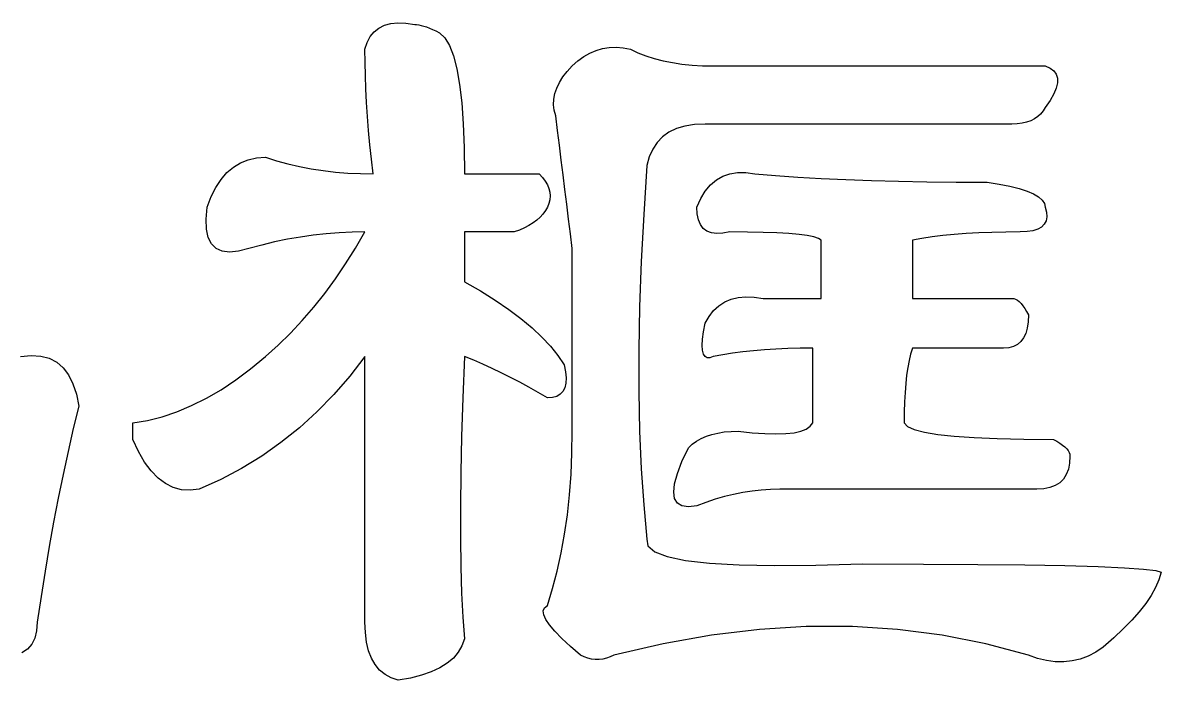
# Model space of a CAD drawing. Extents: x -210 to 210, y -160 to 160.
# Drawn here: x -169.32 to -163.96, y -150.36 to -147.26 of the extents above; entities that cross this region are included whole.
import ezdxf

# ---------------------------------------------------------------- set-up
doc = ezdxf.new("R2010")
doc.units = 0
doc.header["$MEASUREMENT"] = 0
doc.layers.get('0').update_dxf_attribs({"linetype": 'CONTINUOUS'})

msp = doc.modelspace()

# ---------------------------------------------------------------- linework, layer by layer
for points in [[(-167.71, -148.832109), (-167.781406, -148.924697), (-167.781406, -148.924697), (-167.856621, -149.011494), (-167.856621, -149.011494), (-167.935723, -149.092529), (-167.935723, -149.092529), (-168.018691, -149.167744), (-168.018691, -149.167744), (-168.105488, -149.237197), (-168.105488, -149.237197), (-168.196191, -149.300859), (-168.196191, -149.300859), (-168.290645, -149.35873), (-168.290645, -149.35873), (-168.389043, -149.410811), (-168.389043, -149.410811), (-168.49125, -149.457109), (-168.49125, -149.457109), (-168.533691, -149.461924), (-168.533691, -149.461924), (-168.574219, -149.459053), (-168.574219, -149.459053), (-168.612793, -149.448428), (-168.612793, -149.448428), (-168.649473, -149.430098), (-168.649473, -149.430098), (-168.684199, -149.404053), (-168.684199, -149.404053), (-168.716973, -149.370293), (-168.716973, -149.370293), (-168.747891, -149.328809), (-168.747891, -149.328809), (-168.776797, -149.279639), (-168.776797, -149.279639), (-168.80377, -149.222744), (-168.80377, -149.222744), (-168.80377, -149.214043), (-168.80377, -149.214043), (-168.80377, -149.205391), (-168.80377, -149.205391), (-168.80377, -149.19668), (-168.80377, -149.19668), (-168.80377, -149.187998), (-168.80377, -149.187998), (-168.80377, -149.179307), (-168.80377, -149.179307), (-168.80377, -149.170654), (-168.80377, -149.170654), (-168.80377, -149.161982), (-168.80377, -149.161982), (-168.80377, -149.153311), (-168.80377, -149.153311), (-168.80377, -149.144609), (-168.80377, -149.144609), (-168.734395, -149.133027), (-168.734395, -149.133027), (-168.664922, -149.115684), (-168.664922, -149.115684), (-168.595469, -149.092529), (-168.595469, -149.092529), (-168.525996, -149.063584), (-168.525996, -149.063584), (-168.456563, -149.028887), (-168.456563, -149.028887), (-168.387109, -148.988369), (-168.387109, -148.988369), (-168.317676, -148.942051), (-168.317676, -148.942051), (-168.248223, -148.88999), (-168.248223, -148.88999), (-168.17877, -148.832109), (-168.17877, -148.832109), (-168.119004, -148.778574), (-168.119004, -148.778574), (-168.061172, -148.722158), (-168.061172, -148.722158), (-168.005176, -148.662852), (-168.005176, -148.662852), (-167.951172, -148.600605), (-167.951172, -148.600605), (-167.899043, -148.535518), (-167.899043, -148.535518), (-167.848945, -148.467529), (-167.848945, -148.467529), (-167.800723, -148.396631), (-167.800723, -148.396631), (-167.754395, -148.322852), (-167.754395, -148.322852), (-167.71, -148.246182), (-167.71, -148.246182), (-167.770801, -148.247119), (-167.770801, -148.247119), (-167.831562, -148.25001), (-167.831562, -148.25001), (-167.892363, -148.254854), (-167.892363, -148.254854), (-167.953125, -148.261611), (-167.953125, -148.261611), (-168.013848, -148.270283), (-168.013848, -148.270283), (-168.07459, -148.280869), (-168.07459, -148.280869), (-168.135371, -148.293438), (-168.135371, -148.293438), (-168.196191, -148.307891), (-168.196191, -148.307891), (-168.256875, -148.324297), (-168.256875, -148.324297), (-168.305625, -148.337305), (-168.305625, -148.337305), (-168.347598, -148.34166), (-168.347598, -148.34166), (-168.382832, -148.337305), (-168.382832, -148.337305), (-168.41123, -148.324297), (-168.41123, -148.324297), (-168.43293, -148.302598), (-168.43293, -148.302598), (-168.447891, -148.272217), (-168.447891, -148.272217), (-168.456055, -148.233145), (-168.456055, -148.233145), (-168.45752, -148.1854), (-168.45752, -148.1854), (-168.452207, -148.128984), (-168.452207, -148.128984), (-168.433418, -148.079785), (-168.433418, -148.079785), (-168.411738, -148.036387), (-168.411738, -148.036387), (-168.387109, -147.998779), (-168.387109, -147.998779), (-168.359629, -147.966934), (-168.359629, -147.966934), (-168.329219, -147.940908), (-168.329219, -147.940908), (-168.295957, -147.920654), (-168.295957, -147.920654), (-168.259805, -147.906182), (-168.259805, -147.906182), (-168.220762, -147.8975), (-168.220762, -147.8975), (-168.17877, -147.894609), (-168.17877, -147.894609), (-168.12623, -147.911016), (-168.12623, -147.911016), (-168.072695, -147.925498), (-168.072695, -147.925498), (-168.018184, -147.937998), (-168.018184, -147.937998), (-167.962773, -147.948623), (-167.962773, -147.948623), (-167.906309, -147.957314), (-167.906309, -147.957314), (-167.848945, -147.964043), (-167.848945, -147.964043), (-167.790605, -147.968877), (-167.790605, -147.968877), (-167.73125, -147.971777), (-167.73125, -147.971777), (-167.670957, -147.972734), (-167.670957, -147.972734), (-167.679199, -147.903789), (-167.679199, -147.903789), (-167.686406, -147.835762), (-167.686406, -147.835762), (-167.692695, -147.76874), (-167.692695, -147.76874), (-167.697988, -147.702646), (-167.697988, -147.702646), (-167.702324, -147.637578), (-167.702324, -147.637578), (-167.705684, -147.573428), (-167.705684, -147.573428), (-167.708105, -147.510244), (-167.708105, -147.510244), (-167.709609, -147.448047), (-167.709609, -147.448047), (-167.71, -147.386807), (-167.71, -147.386807), (-167.699453, -147.354502), (-167.699453, -147.354502), (-167.684941, -147.327002), (-167.684941, -147.327002), (-167.666621, -147.304307), (-167.666621, -147.304307), (-167.644492, -147.286494), (-167.644492, -147.286494), (-167.618398, -147.273447), (-167.618398, -147.273447), (-167.588496, -147.265254), (-167.588496, -147.265254), (-167.554746, -147.261885), (-167.554746, -147.261885), (-167.517148, -147.26332), (-167.517148, -147.26332), (-167.475645, -147.269609), (-167.475645, -147.269609), (-167.466484, -147.270088), (-167.466484, -147.270088), (-167.456367, -147.271543), (-167.456367, -147.271543), (-167.445313, -147.273945), (-167.445313, -147.273945), (-167.433223, -147.277324), (-167.433223, -147.277324), (-167.420156, -147.28165), (-167.420156, -147.28165), (-167.40625, -147.286982), (-167.40625, -147.286982), (-167.39125, -147.293252), (-167.39125, -147.293252), (-167.375391, -147.300498), (-167.375391, -147.300498), (-167.358438, -147.308682), (-167.358438, -147.308682), (-167.333887, -147.332314), (-167.333887, -147.332314), (-167.312188, -147.368477), (-167.312188, -147.368477), (-167.293359, -147.417168), (-167.293359, -147.417168), (-167.27748, -147.478418), (-167.27748, -147.478418), (-167.264395, -147.552227), (-167.264395, -147.552227), (-167.254277, -147.638516), (-167.254277, -147.638516), (-167.247051, -147.737402), (-167.247051, -147.737402), (-167.242734, -147.848789), (-167.242734, -147.848789), (-167.24127, -147.972734), (-167.24127, -147.972734), (-166.889707, -147.972734), (-166.889707, -147.972734), (-166.873789, -147.990088), (-166.873789, -147.990088), (-166.860781, -148.007441), (-166.860781, -148.007441), (-166.850645, -148.024814), (-166.850645, -148.024814), (-166.843438, -148.042188), (-166.843438, -148.042188), (-166.839102, -148.059551), (-166.839102, -148.059551), (-166.837656, -148.076904), (-166.837656, -148.076904), (-166.839102, -148.094248), (-166.839102, -148.094248), (-166.843438, -148.111631), (-166.843438, -148.111631), (-166.850645, -148.128984), (-166.850645, -148.128984), (-166.860293, -148.14585), (-166.860293, -148.14585), (-166.871895, -148.161758), (-166.871895, -148.161758), (-166.885371, -148.176748), (-166.885371, -148.176748), (-166.90082, -148.190703), (-166.90082, -148.190703), (-166.918203, -148.20375), (-166.918203, -148.20375), (-166.9375, -148.215801), (-166.9375, -148.215801), (-166.958672, -148.226885), (-166.958672, -148.226885), (-166.981816, -148.237002), (-166.981816, -148.237002), (-167.006895, -148.246182), (-167.006895, -148.246182), (-167.24127, -148.246182), (-167.24127, -148.246182), (-167.24127, -148.480547), (-167.24127, -148.480547), (-167.166094, -148.523945), (-167.166094, -148.523945), (-167.096621, -148.567363), (-167.096621, -148.567363), (-167.032988, -148.610752), (-167.032988, -148.610752), (-166.975098, -148.65415), (-166.975098, -148.65415), (-166.922988, -148.697559), (-166.922988, -148.697559), (-166.876719, -148.740977), (-166.876719, -148.740977), (-166.836191, -148.784355), (-166.836191, -148.784355), (-166.801523, -148.827744), (-166.801523, -148.827744), (-166.77252, -148.871182), (-166.77252, -148.871182), (-166.765801, -148.903955), (-166.765801, -148.903955), (-166.762871, -148.932891), (-166.762871, -148.932891), (-166.763848, -148.957979), (-166.763848, -148.957979), (-166.768691, -148.979189), (-166.768691, -148.979189), (-166.777344, -148.996563), (-166.777344, -148.996563), (-166.789922, -149.010059), (-166.789922, -149.010059), (-166.80627, -149.019707), (-166.80627, -149.019707), (-166.826543, -149.025488), (-166.826543, -149.025488), (-166.850645, -149.027422), (-166.850645, -149.027422), (-166.894043, -149.001865), (-166.894043, -149.001865), (-166.9375, -148.977266), (-166.9375, -148.977266), (-166.98084, -148.953613), (-166.98084, -148.953613), (-167.024297, -148.930986), (-167.024297, -148.930986), (-167.067695, -148.909287), (-167.067695, -148.909287), (-167.111094, -148.888516), (-167.111094, -148.888516), (-167.154473, -148.86875), (-167.154473, -148.86875), (-167.197891, -148.849951), (-167.197891, -148.849951), (-167.24127, -148.832109), (-167.24127, -148.832109), (-167.249023, -149.025977), (-167.249023, -149.025977), (-167.254766, -149.208262), (-167.254766, -149.208262), (-167.258672, -149.378984), (-167.258672, -149.378984), (-167.260566, -149.538115), (-167.260566, -149.538115), (-167.260566, -149.685693), (-167.260566, -149.685693), (-167.258672, -149.82168), (-167.258672, -149.82168), (-167.254766, -149.946113), (-167.254766, -149.946113), (-167.249023, -150.058984), (-167.249023, -150.058984), (-167.24127, -150.160234), (-167.24127, -150.160234), (-167.252891, -150.193496), (-167.252891, -150.193496), (-167.270273, -150.223896), (-167.270273, -150.223896), (-167.293359, -150.251377), (-167.293359, -150.251377), (-167.322324, -150.275977), (-167.322324, -150.275977), (-167.357051, -150.297686), (-167.357051, -150.297686), (-167.39752, -150.316494), (-167.39752, -150.316494), (-167.443848, -150.332402), (-167.443848, -150.332402), (-167.495918, -150.3454), (-167.495918, -150.3454), (-167.55375, -150.355547), (-167.55375, -150.355547), (-167.586543, -150.344443), (-167.586543, -150.344443), (-167.615469, -150.328516), (-167.615469, -150.328516), (-167.640625, -150.307803), (-167.640625, -150.307803), (-167.661797, -150.282236), (-167.661797, -150.282236), (-167.679199, -150.251865), (-167.679199, -150.251865), (-167.692695, -150.21665), (-167.692695, -150.21665), (-167.702324, -150.176641), (-167.702324, -150.176641), (-167.708105, -150.131777), (-167.708105, -150.131777), (-167.71, -150.082109), (-167.71, -150.082109), (-167.71, -150.003506), (-167.71, -150.003506), (-167.71, -149.923916), (-167.71, -149.923916), (-167.71, -149.843379), (-167.71, -149.843379), (-167.71, -149.761885), (-167.71, -149.761885), (-167.71, -149.679434), (-167.71, -149.679434), (-167.71, -149.596006), (-167.71, -149.596006), (-167.71, -149.511602), (-167.71, -149.511602), (-167.71, -149.42625), (-167.71, -149.42625), (-167.71, -149.339912), (-167.71, -149.339912), (-167.71, -149.248779), (-167.71, -149.248779), (-167.71, -149.166318), (-167.71, -149.166318), (-167.71, -149.092529), (-167.71, -149.092529), (-167.71, -149.027422), (-167.71, -149.027422), (-167.71, -148.971006), (-167.71, -148.971006), (-167.71, -148.923252), (-167.71, -148.923252), (-167.71, -148.884189), (-167.71, -148.884189), (-167.71, -148.853809), (-167.71, -148.853809), (-167.71, -148.832109)], [(-166.46, -147.386807), (-166.424297, -147.403193), (-166.424297, -147.403193), (-166.386719, -147.417676), (-166.386719, -147.417676), (-166.347168, -147.430195), (-166.347168, -147.430195), (-166.305723, -147.440811), (-166.305723, -147.440811), (-166.262305, -147.449492), (-166.262305, -147.449492), (-166.216992, -147.45624), (-166.216992, -147.45624), (-166.169746, -147.461055), (-166.169746, -147.461055), (-166.120547, -147.463975), (-166.120547, -147.463975), (-166.069395, -147.464912), (-166.069395, -147.464912), (-165.895801, -147.464912), (-165.895801, -147.464912), (-165.722168, -147.464912), (-165.722168, -147.464912), (-165.548594, -147.464912), (-165.548594, -147.464912), (-165.375, -147.464912), (-165.375, -147.464912), (-165.201348, -147.464912), (-165.201348, -147.464912), (-165.027715, -147.464912), (-165.027715, -147.464912), (-164.854121, -147.464912), (-164.854121, -147.464912), (-164.680547, -147.464912), (-164.680547, -147.464912), (-164.506895, -147.464912), (-164.506895, -147.464912), (-164.48375, -147.475049), (-164.48375, -147.475049), (-164.466426, -147.488057), (-164.466426, -147.488057), (-164.454844, -147.503984), (-164.454844, -147.503984), (-164.449043, -147.522803), (-164.449043, -147.522803), (-164.449043, -147.544502), (-164.449043, -147.544502), (-164.454844, -147.569102), (-164.454844, -147.569102), (-164.466426, -147.596582), (-164.466426, -147.596582), (-164.48375, -147.626953), (-164.48375, -147.626953), (-164.506895, -147.660244), (-164.506895, -147.660244), (-164.516563, -147.67665), (-164.516563, -147.67665), (-164.528145, -147.691113), (-164.528145, -147.691113), (-164.541621, -147.703613), (-164.541621, -147.703613), (-164.557051, -147.714258), (-164.557051, -147.714258), (-164.574453, -147.722949), (-164.574453, -147.722949), (-164.59375, -147.729678), (-164.59375, -147.729678), (-164.614922, -147.734492), (-164.614922, -147.734492), (-164.638066, -147.737402), (-164.638066, -147.737402), (-164.663145, -147.738369), (-164.663145, -147.738369), (-164.835313, -147.738369), (-164.835313, -147.738369), (-165.00457, -147.738369), (-165.00457, -147.738369), (-165.170957, -147.738369), (-165.170957, -147.738369), (-165.334473, -147.738369), (-165.334473, -147.738369), (-165.495059, -147.738369), (-165.495059, -147.738369), (-165.652715, -147.738369), (-165.652715, -147.738369), (-165.807559, -147.738369), (-165.807559, -147.738369), (-165.959473, -147.738369), (-165.959473, -147.738369), (-166.108438, -147.738369), (-166.108438, -147.738369), (-166.158145, -147.740762), (-166.158145, -147.740762), (-166.203008, -147.747998), (-166.203008, -147.747998), (-166.243047, -147.760059), (-166.243047, -147.760059), (-166.278203, -147.776943), (-166.278203, -147.776943), (-166.308594, -147.798643), (-166.308594, -147.798643), (-166.33416, -147.825186), (-166.33416, -147.825186), (-166.354922, -147.856504), (-166.354922, -147.856504), (-166.370859, -147.892686), (-166.370859, -147.892686), (-166.381895, -147.933682), (-166.381895, -147.933682), (-166.397344, -148.163691), (-166.397344, -148.163691), (-166.408945, -148.385059), (-166.408945, -148.385059), (-166.416621, -148.597744), (-166.416621, -148.597744), (-166.420527, -148.801748), (-166.420527, -148.801748), (-166.420527, -148.997051), (-166.420527, -148.997051), (-166.416621, -149.183672), (-166.416621, -149.183672), (-166.408945, -149.361621), (-166.408945, -149.361621), (-166.397344, -149.530869), (-166.397344, -149.530869), (-166.381895, -149.691494), (-166.381895, -149.691494), (-166.377051, -149.723779), (-166.377051, -149.723779), (-166.345293, -149.751279), (-166.345293, -149.751279), (-166.286445, -149.773945), (-166.286445, -149.773945), (-166.200566, -149.791807), (-166.200566, -149.791807), (-166.087773, -149.804814), (-166.087773, -149.804814), (-165.947891, -149.812998), (-165.947891, -149.812998), (-165.781016, -149.816396), (-165.781016, -149.816396), (-165.587148, -149.814932), (-165.587148, -149.814932), (-165.36627, -149.808672), (-165.36627, -149.808672), (-165.078887, -149.809141), (-165.078887, -149.809141), (-164.824219, -149.810615), (-164.824219, -149.810615), (-164.602422, -149.812998), (-164.602422, -149.812998), (-164.413301, -149.816396), (-164.413301, -149.816396), (-164.25707, -149.820713), (-164.25707, -149.820713), (-164.133691, -149.826016), (-164.133691, -149.826016), (-164.042988, -149.832305), (-164.042988, -149.832305), (-163.985117, -149.839551), (-163.985117, -149.839551), (-163.96002, -149.847744), (-163.96002, -149.847744), (-163.971133, -149.882939), (-163.971133, -149.882939), (-163.987051, -149.919092), (-163.987051, -149.919092), (-164.007813, -149.95624), (-164.007813, -149.95624), (-164.033301, -149.994346), (-164.033301, -149.994346), (-164.06373, -150.033398), (-164.06373, -150.033398), (-164.098926, -150.073428), (-164.098926, -150.073428), (-164.138906, -150.114404), (-164.138906, -150.114404), (-164.183828, -150.156377), (-164.183828, -150.156377), (-164.233438, -150.199297), (-164.233438, -150.199297), (-164.268691, -150.222939), (-164.268691, -150.222939), (-164.304863, -150.241719), (-164.304863, -150.241719), (-164.341992, -150.255723), (-164.341992, -150.255723), (-164.380059, -150.264873), (-164.380059, -150.264873), (-164.419121, -150.269238), (-164.419121, -150.269238), (-164.45916, -150.26873), (-164.45916, -150.26873), (-164.500176, -150.263418), (-164.500176, -150.263418), (-164.542109, -150.253311), (-164.542109, -150.253311), (-164.585, -150.238369), (-164.585, -150.238369), (-164.786621, -150.184346), (-164.786621, -150.184346), (-164.99207, -150.143818), (-164.99207, -150.143818), (-165.201348, -150.116816), (-165.201348, -150.116816), (-165.414551, -150.10332), (-165.414551, -150.10332), (-165.631523, -150.10332), (-165.631523, -150.10332), (-165.852422, -150.116816), (-165.852422, -150.116816), (-166.077148, -150.143818), (-166.077148, -150.143818), (-166.305723, -150.184346), (-166.305723, -150.184346), (-166.538125, -150.238369), (-166.538125, -150.238369), (-166.555547, -150.246084), (-166.555547, -150.246084), (-166.572891, -150.251865), (-166.572891, -150.251865), (-166.590215, -150.255723), (-166.590215, -150.255723), (-166.607598, -150.257646), (-166.607598, -150.257646), (-166.625, -150.257646), (-166.625, -150.257646), (-166.642344, -150.255723), (-166.642344, -150.255723), (-166.659688, -150.251865), (-166.659688, -150.251865), (-166.677051, -150.246084), (-166.677051, -150.246084), (-166.694395, -150.238369), (-166.694395, -150.238369), (-166.742676, -150.196895), (-166.742676, -150.196895), (-166.783145, -150.159287), (-166.783145, -150.159287), (-166.815918, -150.125508), (-166.815918, -150.125508), (-166.840996, -150.095615), (-166.840996, -150.095615), (-166.858398, -150.069561), (-166.858398, -150.069561), (-166.868047, -150.047373), (-166.868047, -150.047373), (-166.869941, -150.029053), (-166.869941, -150.029053), (-166.864141, -150.01459), (-166.864141, -150.01459), (-166.850645, -150.003984), (-166.850645, -150.003984), (-166.826055, -149.924395), (-166.826055, -149.924395), (-166.804375, -149.841934), (-166.804375, -149.841934), (-166.785527, -149.756592), (-166.785527, -149.756592), (-166.769648, -149.66835), (-166.769648, -149.66835), (-166.756602, -149.577197), (-166.756602, -149.577197), (-166.746484, -149.483145), (-166.746484, -149.483145), (-166.739258, -149.38623), (-166.739258, -149.38623), (-166.734922, -149.286387), (-166.734922, -149.286387), (-166.733438, -149.183672), (-166.733438, -149.183672), (-166.733438, -149.088193), (-166.733438, -149.088193), (-166.733438, -148.992686), (-166.733438, -148.992686), (-166.733438, -148.897217), (-166.733438, -148.897217), (-166.733438, -148.801748), (-166.733438, -148.801748), (-166.733438, -148.70624), (-166.733438, -148.70624), (-166.733438, -148.610752), (-166.733438, -148.610752), (-166.733438, -148.515254), (-166.733438, -148.515254), (-166.733438, -148.419785), (-166.733438, -148.419785), (-166.733438, -148.324297), (-166.733438, -148.324297), (-166.742188, -148.254854), (-166.742188, -148.254854), (-166.750859, -148.1854), (-166.750859, -148.1854), (-166.759512, -148.115977), (-166.759512, -148.115977), (-166.768184, -148.046494), (-166.768184, -148.046494), (-166.776875, -147.977051), (-166.776875, -147.977051), (-166.785527, -147.907617), (-166.785527, -147.907617), (-166.794258, -147.838193), (-166.794258, -147.838193), (-166.802891, -147.76874), (-166.802891, -147.76874), (-166.811582, -147.699297), (-166.811582, -147.699297), (-166.818359, -147.673252), (-166.818359, -147.673252), (-166.82125, -147.647217), (-166.82125, -147.647217), (-166.820293, -147.621182), (-166.820293, -147.621182), (-166.815449, -147.595127), (-166.815449, -147.595127), (-166.806758, -147.569102), (-166.806758, -147.569102), (-166.794258, -147.543047), (-166.794258, -147.543047), (-166.777813, -147.516992), (-166.777813, -147.516992), (-166.757578, -147.490977), (-166.757578, -147.490977), (-166.733438, -147.464912), (-166.733438, -147.464912), (-166.706973, -147.440811), (-166.706973, -147.440811), (-166.679453, -147.420557), (-166.679453, -147.420557), (-166.650996, -147.40415), (-166.650996, -147.40415), (-166.621582, -147.391621), (-166.621582, -147.391621), (-166.591191, -147.382949), (-166.591191, -147.382949), (-166.559883, -147.378115), (-166.559883, -147.378115), (-166.527578, -147.377148), (-166.527578, -147.377148), (-166.494258, -147.38002), (-166.494258, -147.38002), (-166.46, -147.386807)], [(-165.874082, -147.972734), (-165.775762, -147.980947), (-165.775762, -147.980947), (-165.671563, -147.988154), (-165.671563, -147.988154), (-165.561582, -147.994443), (-165.561582, -147.994443), (-165.445859, -147.999746), (-165.445859, -147.999746), (-165.324336, -148.004082), (-165.324336, -148.004082), (-165.197012, -148.007441), (-165.197012, -148.007441), (-165.063906, -148.009863), (-165.063906, -148.009863), (-164.92502, -148.011328), (-164.92502, -148.011328), (-164.780313, -148.011807), (-164.780313, -148.011807), (-164.722988, -148.020986), (-164.722988, -148.020986), (-164.672363, -148.031084), (-164.672363, -148.031084), (-164.628418, -148.042188), (-164.628418, -148.042188), (-164.591309, -148.054229), (-164.591309, -148.054229), (-164.560918, -148.067266), (-164.560918, -148.067266), (-164.537285, -148.08124), (-164.537285, -148.08124), (-164.520391, -148.096191), (-164.520391, -148.096191), (-164.510254, -148.1121), (-164.510254, -148.1121), (-164.506895, -148.128984), (-164.506895, -148.128984), (-164.500605, -148.153574), (-164.500605, -148.153574), (-164.499199, -148.175283), (-164.499199, -148.175283), (-164.502559, -148.194102), (-164.502559, -148.194102), (-164.510762, -148.20999), (-164.510762, -148.20999), (-164.523809, -148.223008), (-164.523809, -148.223008), (-164.541621, -148.233145), (-164.541621, -148.233145), (-164.564355, -148.240391), (-164.564355, -148.240391), (-164.591797, -148.244727), (-164.591797, -148.244727), (-164.624082, -148.246182), (-164.624082, -148.246182), (-164.692051, -148.24665), (-164.692051, -148.24665), (-164.757207, -148.248105), (-164.757207, -148.248105), (-164.819395, -148.250508), (-164.819395, -148.250508), (-164.87875, -148.253887), (-164.87875, -148.253887), (-164.935195, -148.258223), (-164.935195, -148.258223), (-164.988652, -148.263516), (-164.988652, -148.263516), (-165.039297, -148.269814), (-165.039297, -148.269814), (-165.087012, -148.277041), (-165.087012, -148.277041), (-165.131895, -148.285244), (-165.131895, -148.285244), (-165.131895, -148.319482), (-165.131895, -148.319482), (-165.131895, -148.352754), (-165.131895, -148.352754), (-165.131895, -148.385059), (-165.131895, -148.385059), (-165.131895, -148.416396), (-165.131895, -148.416396), (-165.131895, -148.446787), (-165.131895, -148.446787), (-165.131895, -148.476182), (-165.131895, -148.476182), (-165.131895, -148.504648), (-165.131895, -148.504648), (-165.131895, -148.532148), (-165.131895, -148.532148), (-165.131895, -148.558672), (-165.131895, -148.558672), (-165.072148, -148.558672), (-165.072148, -148.558672), (-165.014277, -148.558672), (-165.014277, -148.558672), (-164.95832, -148.558672), (-164.95832, -148.558672), (-164.904297, -148.558672), (-164.904297, -148.558672), (-164.852188, -148.558672), (-164.852188, -148.558672), (-164.802051, -148.558672), (-164.802051, -148.558672), (-164.753848, -148.558672), (-164.753848, -148.558672), (-164.70752, -148.558672), (-164.70752, -148.558672), (-164.663145, -148.558672), (-164.663145, -148.558672), (-164.654473, -148.559619), (-164.654473, -148.559619), (-164.645801, -148.56251), (-164.645801, -148.56251), (-164.637109, -148.567363), (-164.637109, -148.567363), (-164.628418, -148.574102), (-164.628418, -148.574102), (-164.619746, -148.582783), (-164.619746, -148.582783), (-164.611094, -148.593379), (-164.611094, -148.593379), (-164.602422, -148.605947), (-164.602422, -148.605947), (-164.59375, -148.6204), (-164.59375, -148.6204), (-164.585, -148.636807), (-164.585, -148.636807), (-164.586484, -148.66959), (-164.586484, -148.66959), (-164.590801, -148.698506), (-164.590801, -148.698506), (-164.598027, -148.723613), (-164.598027, -148.723613), (-164.608145, -148.744805), (-164.608145, -148.744805), (-164.621211, -148.762197), (-164.621211, -148.762197), (-164.637109, -148.775693), (-164.637109, -148.775693), (-164.655938, -148.785322), (-164.655938, -148.785322), (-164.677617, -148.791104), (-164.677617, -148.791104), (-164.702207, -148.793057), (-164.702207, -148.793057), (-164.746113, -148.793057), (-164.746113, -148.793057), (-164.790938, -148.793057), (-164.790938, -148.793057), (-164.836797, -148.793057), (-164.836797, -148.793057), (-164.883555, -148.793057), (-164.883555, -148.793057), (-164.93125, -148.793057), (-164.93125, -148.793057), (-164.98, -148.793057), (-164.98, -148.793057), (-165.029668, -148.793057), (-165.029668, -148.793057), (-165.080313, -148.793057), (-165.080313, -148.793057), (-165.131895, -148.793057), (-165.131895, -148.793057), (-165.140137, -148.820518), (-165.140137, -148.820518), (-165.147344, -148.850918), (-165.147344, -148.850918), (-165.153613, -148.884189), (-165.153613, -148.884189), (-165.158945, -148.920361), (-165.158945, -148.920361), (-165.163262, -148.959414), (-165.163262, -148.959414), (-165.166621, -149.001377), (-165.166621, -149.001377), (-165.169063, -149.04624), (-165.169063, -149.04624), (-165.170527, -149.093984), (-165.170527, -149.093984), (-165.170957, -149.144609), (-165.170957, -149.144609), (-165.154512, -149.161016), (-165.154512, -149.161016), (-165.122754, -149.175498), (-165.122754, -149.175498), (-165.075488, -149.187998), (-165.075488, -149.187998), (-165.012813, -149.198623), (-165.012813, -149.198623), (-164.934688, -149.207305), (-164.934688, -149.207305), (-164.841113, -149.214043), (-164.841113, -149.214043), (-164.732109, -149.218887), (-164.732109, -149.218887), (-164.607637, -149.221777), (-164.607637, -149.221777), (-164.467832, -149.222744), (-164.467832, -149.222744), (-164.451406, -149.231416), (-164.451406, -149.231416), (-164.437012, -149.240107), (-164.437012, -149.240107), (-164.424434, -149.248779), (-164.424434, -149.248779), (-164.413828, -149.257432), (-164.413828, -149.257432), (-164.405156, -149.266123), (-164.405156, -149.266123), (-164.398438, -149.274814), (-164.398438, -149.274814), (-164.393555, -149.283496), (-164.393555, -149.283496), (-164.390684, -149.292188), (-164.390684, -149.292188), (-164.389707, -149.300859), (-164.389707, -149.300859), (-164.39166, -149.333643), (-164.39166, -149.333643), (-164.39748, -149.362578), (-164.39748, -149.362578), (-164.407109, -149.387686), (-164.407109, -149.387686), (-164.420605, -149.408877), (-164.420605, -149.408877), (-164.437988, -149.42625), (-164.437988, -149.42625), (-164.45916, -149.439756), (-164.45916, -149.439756), (-164.484238, -149.449395), (-164.484238, -149.449395), (-164.513184, -149.455176), (-164.513184, -149.455176), (-164.545957, -149.457109), (-164.545957, -149.457109), (-164.676641, -149.457109), (-164.676641, -149.457109), (-164.808359, -149.457109), (-164.808359, -149.457109), (-164.940918, -149.457109), (-164.940918, -149.457109), (-165.074531, -149.457109), (-165.074531, -149.457109), (-165.209102, -149.457109), (-165.209102, -149.457109), (-165.344609, -149.457109), (-165.344609, -149.457109), (-165.481074, -149.457109), (-165.481074, -149.457109), (-165.618516, -149.457109), (-165.618516, -149.457109), (-165.756895, -149.457109), (-165.756895, -149.457109), (-165.800313, -149.458066), (-165.800313, -149.458066), (-165.84375, -149.460957), (-165.84375, -149.460957), (-165.887109, -149.465801), (-165.887109, -149.465801), (-165.930547, -149.47252), (-165.930547, -149.47252), (-165.973945, -149.481221), (-165.973945, -149.481221), (-166.017363, -149.491816), (-166.017363, -149.491816), (-166.060723, -149.504375), (-166.060723, -149.504375), (-166.104121, -149.518818), (-166.104121, -149.518818), (-166.14752, -149.535234), (-166.14752, -149.535234), (-166.186582, -149.539561), (-166.186582, -149.539561), (-166.216992, -149.535234), (-166.216992, -149.535234), (-166.238652, -149.522217), (-166.238652, -149.522217), (-166.251719, -149.500508), (-166.251719, -149.500508), (-166.256035, -149.470117), (-166.256035, -149.470117), (-166.251719, -149.431064), (-166.251719, -149.431064), (-166.238652, -149.383311), (-166.238652, -149.383311), (-166.216992, -149.326904), (-166.216992, -149.326904), (-166.186582, -149.261807), (-166.186582, -149.261807), (-166.168281, -149.2454), (-166.168281, -149.2454), (-166.148008, -149.230938), (-166.148008, -149.230938), (-166.125859, -149.218379), (-166.125859, -149.218379), (-166.101738, -149.207783), (-166.101738, -149.207783), (-166.075684, -149.199102), (-166.075684, -149.199102), (-166.047734, -149.192363), (-166.047734, -149.192363), (-166.017812, -149.18751), (-166.017812, -149.18751), (-165.985957, -149.184619), (-165.985957, -149.184619), (-165.952207, -149.183672), (-165.952207, -149.183672), (-165.886172, -149.190898), (-165.886172, -149.190898), (-165.826855, -149.195254), (-165.826855, -149.195254), (-165.774297, -149.19668), (-165.774297, -149.19668), (-165.728457, -149.195254), (-165.728457, -149.195254), (-165.689395, -149.190898), (-165.689395, -149.190898), (-165.657109, -149.183672), (-165.657109, -149.183672), (-165.631523, -149.173516), (-165.631523, -149.173516), (-165.612734, -149.160518), (-165.612734, -149.160518), (-165.600645, -149.144609), (-165.600645, -149.144609), (-165.600645, -149.101689), (-165.600645, -149.101689), (-165.600645, -149.059717), (-165.600645, -149.059717), (-165.600645, -149.01873), (-165.600645, -149.01873), (-165.600645, -148.978721), (-165.600645, -148.978721), (-165.600645, -148.939658), (-165.600645, -148.939658), (-165.600645, -148.901553), (-165.600645, -148.901553), (-165.600645, -148.864404), (-165.600645, -148.864404), (-165.600645, -148.828252), (-165.600645, -148.828252), (-165.600645, -148.793057), (-165.600645, -148.793057), (-165.660488, -148.793506), (-165.660488, -148.793506), (-165.71832, -148.79499), (-165.71832, -148.79499), (-165.774297, -148.797383), (-165.774297, -148.797383), (-165.828301, -148.800762), (-165.828301, -148.800762), (-165.880391, -148.805098), (-165.880391, -148.805098), (-165.930547, -148.8104), (-165.930547, -148.8104), (-165.97875, -148.816689), (-165.97875, -148.816689), (-166.02502, -148.823916), (-166.02502, -148.823916), (-166.069395, -148.832109), (-166.069395, -148.832109), (-166.085313, -148.837891), (-166.085313, -148.837891), (-166.09832, -148.837891), (-166.09832, -148.837891), (-166.108438, -148.832109), (-166.108438, -148.832109), (-166.115723, -148.820518), (-166.115723, -148.820518), (-166.120059, -148.803174), (-166.120059, -148.803174), (-166.121484, -148.78002), (-166.121484, -148.78002), (-166.120059, -148.751094), (-166.120059, -148.751094), (-166.115723, -148.716377), (-166.115723, -148.716377), (-166.108438, -148.675859), (-166.108438, -148.675859), (-166.089688, -148.643555), (-166.089688, -148.643555), (-166.067988, -148.616064), (-166.067988, -148.616064), (-166.043359, -148.593379), (-166.043359, -148.593379), (-166.015859, -148.575547), (-166.015859, -148.575547), (-165.985488, -148.56251), (-165.985488, -148.56251), (-165.952207, -148.554307), (-165.952207, -148.554307), (-165.916094, -148.550957), (-165.916094, -148.550957), (-165.877012, -148.552393), (-165.877012, -148.552393), (-165.835, -148.558672), (-165.835, -148.558672), (-165.81623, -148.558672), (-165.81623, -148.558672), (-165.794551, -148.558672), (-165.794551, -148.558672), (-165.769902, -148.558672), (-165.769902, -148.558672), (-165.742422, -148.558672), (-165.742422, -148.558672), (-165.712012, -148.558672), (-165.712012, -148.558672), (-165.67875, -148.558672), (-165.67875, -148.558672), (-165.642637, -148.558672), (-165.642637, -148.558672), (-165.603574, -148.558672), (-165.603574, -148.558672), (-165.561582, -148.558672), (-165.561582, -148.558672), (-165.561582, -148.285244), (-165.561582, -148.285244), (-165.57459, -148.277041), (-165.57459, -148.277041), (-165.596309, -148.269814), (-165.596309, -148.269814), (-165.626719, -148.263516), (-165.626719, -148.263516), (-165.665781, -148.258223), (-165.665781, -148.258223), (-165.713496, -148.253887), (-165.713496, -148.253887), (-165.769902, -148.250508), (-165.769902, -148.250508), (-165.835, -148.248105), (-165.835, -148.248105), (-165.908809, -148.24665), (-165.908809, -148.24665), (-165.99127, -148.246182), (-165.99127, -148.246182), (-166.024043, -148.252441), (-166.024043, -148.252441), (-166.052988, -148.253887), (-166.052988, -148.253887), (-166.078125, -148.250508), (-166.078125, -148.250508), (-166.099297, -148.242314), (-166.099297, -148.242314), (-166.116699, -148.229297), (-166.116699, -148.229297), (-166.130176, -148.211436), (-166.130176, -148.211436), (-166.139824, -148.188789), (-166.139824, -148.188789), (-166.145625, -148.161279), (-166.145625, -148.161279), (-166.14752, -148.128984), (-166.14752, -148.128984), (-166.12873, -148.088486), (-166.12873, -148.088486), (-166.107051, -148.05374), (-166.107051, -148.05374), (-166.082402, -148.024814), (-166.082402, -148.024814), (-166.054922, -148.00166), (-166.054922, -148.00166), (-166.024512, -147.984307), (-166.024512, -147.984307), (-165.99127, -147.972734), (-165.99127, -147.972734), (-165.955137, -147.966934), (-165.955137, -147.966934), (-165.916094, -147.966934), (-165.916094, -147.966934), (-165.874082, -147.972734)], [(-169.33123, -148.832109), (-169.281563, -148.827285), (-169.281563, -148.827285), (-169.236699, -148.830176), (-169.236699, -148.830176), (-169.196641, -148.840801), (-169.196641, -148.840801), (-169.161504, -148.859111), (-169.161504, -148.859111), (-169.131094, -148.885146), (-169.131094, -148.885146), (-169.105508, -148.918926), (-169.105508, -148.918926), (-169.084785, -148.9604), (-169.084785, -148.9604), (-169.068848, -149.00959), (-169.068848, -149.00959), (-169.057793, -149.066494), (-169.057793, -149.066494), (-169.083379, -149.171621), (-169.083379, -149.171621), (-169.107891, -149.278682), (-169.107891, -149.278682), (-169.131602, -149.387686), (-169.131602, -149.387686), (-169.154238, -149.498584), (-169.154238, -149.498584), (-169.175898, -149.611416), (-169.175898, -149.611416), (-169.196641, -149.726201), (-169.196641, -149.726201), (-169.216426, -149.8429), (-169.216426, -149.8429), (-169.235254, -149.961543), (-169.235254, -149.961543), (-169.253125, -150.082109), (-169.253125, -150.082109), (-169.255996, -150.122617), (-169.255996, -150.122617), (-169.264648, -150.157314), (-169.264648, -150.157314), (-169.27918, -150.186289), (-169.27918, -150.186289), (-169.299375, -150.209424), (-169.299375, -150.209424), (-169.325449, -150.226787)]]:
    msp.add_lwpolyline(points)

doc.saveas('drawing.dxf')
